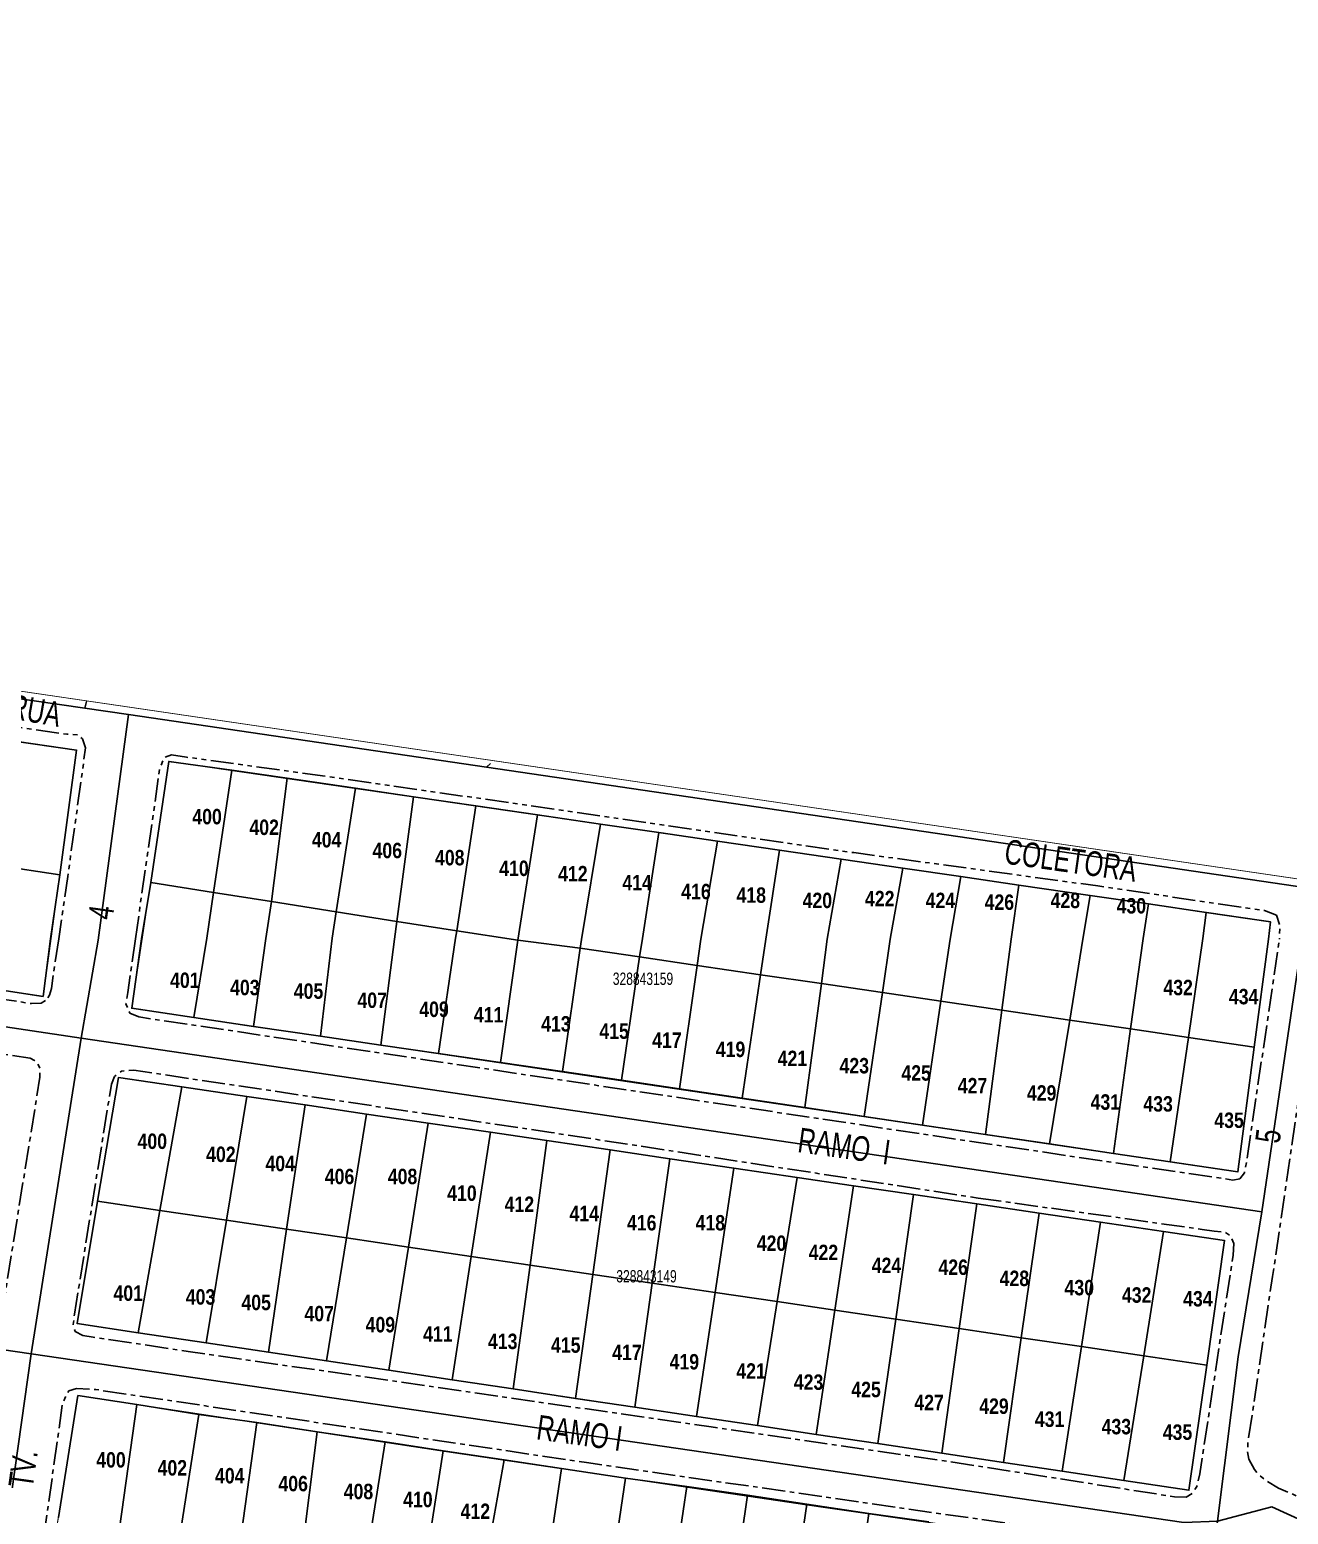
# Model space of a CAD drawing. Extents: x 204381 to 207261, y 4847713 to 4851061.
# Drawn here: x 205966 to 206170.1, y 4850170.6 to 4850411.3 of the extents above; entities that cross this region are included whole.
import ezdxf
from ezdxf.enums import TextEntityAlignment as Align

# ---------------------------------------------------------------- set-up
doc = ezdxf.new("R2010")
doc.units = 0
doc.header["$LTSCALE"] = 1.5
doc.header["$MEASUREMENT"] = 0
doc.linetypes.add('PHANTOMX2', pattern=[5, 2.5, -0.5, 0.5, -0.5, 0.5, -0.5])
doc.linetypes.add('TRACO_13', pattern=[8, 5, -1, 1, -1])
for name, color, linetype in [('CD-MALHA-LOTES', 40, 'CONTINUOUS'), ('CD_TXT_QUADRA', 7, 'CONTINUOUS'), ('LM-LIM-SETOR-FISCAL', 7, 'CONTINUOUS'), ('RU-QUADRAS', 210, 'CONTINUOUS'), ('SV-EIXO-RUA-N-PAV', 6, 'CONTINUOUS'), ('SV-RUA-NAO-PAV-S-GUIA-C-GUIA', 7, 'PHANTOMX2'), ('SV-TXT-RUA-N-PAV-S-GUIA-C-GUIA', 7, 'CONTINUOUS'), ('Th_NmrPort', 7, 'CONTINUOUS')]:
    doc.layers.add(name, color=color, linetype=linetype)
doc.styles.add('ARIAL', font='ARIAL.TTF')
doc.styles.get("Standard").update_dxf_attribs({"font": 'swisscbo.ttf'})
doc.linetypes.add('Limite', pattern='A,20,-3,[130,ltypeshp.shx,S=6.35,R=0,X=0,Y=0],-3,20', length=46)

msp = doc.modelspace()

# ---------------------------------------------------------------- linework, layer by layer
at = {"layer": 'CD-MALHA-LOTES', "linetype": 'Continuous'}
for points in [[(205973.61, 4850294.47), (205963.97, 4850295.87)], [(205970.91, 4850274.29), (205973.61, 4850294.47)], [(205988.57, 4850292.68), (205985.62, 4850273.03)], [(205998.8, 4850291.23), (205988.57, 4850292.68)], [(205995.82, 4850271.43), (205998.8, 4850291.23)], [(206007.74, 4850289.93), (205998.8, 4850291.23)], [(206005.21, 4850269.94), (206007.74, 4850289.93)], [(206018.82, 4850288.32), (206007.74, 4850289.93)], [(206015.71, 4850268.29), (206018.82, 4850288.32)], [(206028.23, 4850286.95), (206018.82, 4850288.32)], [(206025.52, 4850266.74), (206028.23, 4850286.95)], [(206038.35, 4850285.45), (206028.23, 4850286.95)], [(206035.24, 4850265.2), (206038.35, 4850285.45)], [(206038.35, 4850285.45), (206048.33, 4850283.99)], [(206048.33, 4850283.99), (206045.16, 4850263.67)], [(206048.33, 4850283.99), (206058.56, 4850282.5)], [(206058.56, 4850282.5), (206055.47, 4850263.79)], [(206058.56, 4850282.5), (206068.01, 4850281.13)], [(206068.01, 4850281.13), (206065.34, 4850263.95)], [(206068.01, 4850281.13), (206077.54, 4850279.74)], [(206077.54, 4850279.74), (206074.83, 4850263.85)], [(206077.54, 4850279.74), (206087.57, 4850278.28)], [(206087.57, 4850278.28), (206085.34, 4850263.85)], [(206087.57, 4850278.28), (206097.55, 4850276.82)], [(206097.55, 4850276.82), (206095.32, 4850263.85)], [(206097.55, 4850276.82), (206107.55, 4850275.37)], [(205960.84, 4850275.78), (205970.91, 4850274.29)], [(205970.91, 4850274.29), (205969.38, 4850263.89)], [(206107.55, 4850275.37), (206105.53, 4850263.85)], [(206107.55, 4850275.37), (206116.95, 4850274)], [(206116.95, 4850274), (206115.24, 4850263.85)], [(206116.95, 4850274), (206126.4, 4850272.63)], [(205984.15, 4850263.89), (205985.62, 4850273.03)], [(205985.62, 4850273.03), (205995.82, 4850271.43)], [(206126.4, 4850272.63), (206125.11, 4850263.85)], [(206126.4, 4850272.63), (206137.92, 4850270.95)], [(205994.7, 4850264.04), (205995.82, 4850271.43)], [(205995.82, 4850271.43), (206005.21, 4850269.94)], [(206004.31, 4850263.98), (206005.21, 4850269.94)], [(206005.21, 4850269.94), (206015.71, 4850268.29)], [(206137.92, 4850270.95), (206136.77, 4850263.85)], [(206137.92, 4850270.95), (206147.42, 4850269.57)], [(206147.42, 4850269.57), (206146.52, 4850263.95)], [(206147.42, 4850269.57), (206156.78, 4850268.2)], [(206015.05, 4850264.04), (206015.71, 4850268.29)], [(206015.71, 4850268.29), (206025.52, 4850266.74)], [(206025.14, 4850263.87), (206025.52, 4850266.74)], [(206025.52, 4850266.74), (206035.24, 4850265.2)], [(206156.78, 4850268.2), (206156.22, 4850263.95)], [(206156.78, 4850268.2), (206167.19, 4850266.69)], [(206035.06, 4850264.04), (206035.24, 4850265.2)], [(206045.16, 4850263.67), (206035.24, 4850265.2)], [(206167.19, 4850266.69), (206166.85, 4850263.85)], [(205968.2, 4850254.59), (205969.38, 4850263.89)], [(205982.54, 4850252.65), (205984.15, 4850263.89)], [(205992.6, 4850251.14), (205994.7, 4850264.04)], [(206002.28, 4850249.72), (206004.31, 4850263.98)], [(206013.15, 4850248.13), (206015.05, 4850264.04)], [(206022.96, 4850246.7), (206025.14, 4850263.87)], [(206032.26, 4850245.34), (206035.06, 4850264.04)], [(206042.35, 4850243.86), (206045.16, 4850263.67)], [(206055.27, 4850262.38), (206045.16, 4850263.67)], [(206055.27, 4850262.38), (206052.39, 4850242.39)], [(206055.27, 4850262.38), (206055.47, 4850263.79)], [(206064.9, 4850260.97), (206055.27, 4850262.38)], [(206064.9, 4850260.97), (206065.34, 4850263.95)], [(206074.22, 4850259.61), (206074.83, 4850263.85)], [(206084.48, 4850258.1), (206085.34, 4850263.85)], [(206094.38, 4850256.65), (206095.32, 4850263.85)], [(206104.25, 4850255.2), (206105.53, 4850263.85)], [(206113.75, 4850253.81), (206115.24, 4850263.85)], [(206123.6, 4850252.37), (206125.11, 4850263.85)], [(206134.63, 4850250.75), (206136.77, 4850263.85)], [(206144.5, 4850249.3), (206146.52, 4850263.95)], [(206153.88, 4850247.93), (206156.22, 4850263.95)], [(206166.85, 4850263.85), (206164.55, 4850246.36)], [(206061.94, 4850241), (206064.9, 4850260.97)], [(206074.22, 4850259.61), (206064.9, 4850260.97)], [(206074.22, 4850259.61), (206071.34, 4850239.6)], [(206084.48, 4850258.1), (206074.22, 4850259.61)], [(206084.48, 4850258.1), (206081.5, 4850238.09)], [(206094.38, 4850256.65), (206084.48, 4850258.1)], [(205957.91, 4850256.14), (205968.2, 4850254.59)], [(206094.38, 4850256.65), (206091.68, 4850236.57)], [(206104.25, 4850255.2), (206094.38, 4850256.65)], [(206104.25, 4850255.2), (206101.28, 4850235.14)], [(206113.75, 4850253.81), (206104.25, 4850255.2)], [(205992.6, 4850251.14), (205982.54, 4850252.65)], [(206113.75, 4850253.81), (206110.78, 4850233.73)], [(206123.6, 4850252.37), (206113.75, 4850253.81)], [(206123.6, 4850252.37), (206120.95, 4850232.21)], [(206134.63, 4850250.75), (206123.6, 4850252.37)], [(206002.28, 4850249.72), (205992.6, 4850251.14)], [(206134.63, 4850250.75), (206131.36, 4850230.67)], [(206144.5, 4850249.3), (206134.63, 4850250.75)], [(206013.15, 4850248.13), (206002.28, 4850249.72)], [(206022.96, 4850246.7), (206013.15, 4850248.13)], [(206144.5, 4850249.3), (206141.71, 4850229.12)], [(206153.88, 4850247.93), (206144.5, 4850249.3)], [(206153.88, 4850247.93), (206150.93, 4850227.75)], [(206164.55, 4850246.36), (206153.88, 4850247.93)], [(206032.26, 4850245.34), (206022.96, 4850246.7)], [(206042.35, 4850243.86), (206032.26, 4850245.34)], [(206161.89, 4850226.12), (206164.55, 4850246.36)], [(206052.39, 4850242.39), (206042.35, 4850243.86)], [(205980.38, 4850241.44), (205977, 4850221.38)], [(205990.67, 4850239.92), (205980.38, 4850241.44)], [(206052.39, 4850242.39), (206061.94, 4850241)], [(206061.94, 4850241), (206071.34, 4850239.6)], [(205987.11, 4850219.89), (205990.67, 4850239.92)], [(206001.2, 4850238.37), (205990.67, 4850239.92)], [(205997.89, 4850218.29), (206001.2, 4850238.37)], [(206010.65, 4850236.98), (206001.2, 4850238.37)], [(206071.34, 4850239.6), (206081.5, 4850238.09)], [(206081.5, 4850238.09), (206091.68, 4850236.57)], [(206010.65, 4850236.98), (206007.66, 4850216.85)], [(206020.6, 4850235.51), (206010.65, 4850236.98)], [(206020.6, 4850235.51), (206017.36, 4850215.42)], [(206030.62, 4850234.04), (206020.6, 4850235.51)], [(206091.68, 4850236.57), (206101.28, 4850235.14)], [(206030.62, 4850234.04), (206027.42, 4850213.93)], [(206040.71, 4850232.55), (206030.62, 4850234.04)], [(206101.28, 4850235.14), (206110.78, 4850233.73)], [(206110.78, 4850233.73), (206120.95, 4850232.21)], [(206040.71, 4850232.55), (206037.59, 4850212.43)], [(206049.85, 4850231.2), (206040.71, 4850232.55)], [(206049.85, 4850231.2), (206047.12, 4850211.02)], [(206060.11, 4850229.69), (206049.85, 4850231.2)], [(206120.95, 4850232.21), (206131.36, 4850230.67)], [(206131.36, 4850230.67), (206141.71, 4850229.12)], [(206060.11, 4850229.69), (206057.31, 4850209.52)], [(206069.79, 4850228.27), (206060.11, 4850229.69)], [(206069.79, 4850228.27), (206066.94, 4850208.09)], [(206080.19, 4850226.74), (206069.79, 4850228.27)], [(206141.71, 4850229.12), (206150.93, 4850227.75)], [(206080.19, 4850226.74), (206077.14, 4850206.59)], [(206090.46, 4850225.22), (206080.19, 4850226.74)], [(206150.93, 4850227.75), (206161.89, 4850226.12)], [(206087.22, 4850205.1), (206090.46, 4850225.22)], [(206090.46, 4850225.22), (206099.58, 4850223.88)], [(206099.58, 4850223.88), (206096.56, 4850203.72)], [(206109.32, 4850222.45), (206099.58, 4850223.88)], [(205977, 4850221.38), (205973.67, 4850201.56)], [(205977, 4850221.38), (205987.11, 4850219.89)], [(206106.42, 4850202.26), (206109.32, 4850222.45)], [(206109.32, 4850222.45), (206119.57, 4850220.94)], [(205987.11, 4850219.89), (205983.59, 4850200.07)], [(205987.11, 4850219.89), (205997.89, 4850218.29)], [(206119.57, 4850220.94), (206116.72, 4850200.74)], [(206129.67, 4850219.45), (206119.57, 4850220.94)], [(206129.67, 4850219.45), (206126.77, 4850199.26)], [(206139.64, 4850217.98), (206129.67, 4850219.45)], [(205997.89, 4850218.29), (205994.62, 4850198.42)], [(205997.89, 4850218.29), (206007.66, 4850216.85)], [(206007.66, 4850216.85), (206004.7, 4850196.91)], [(206007.66, 4850216.85), (206017.36, 4850215.42)], [(206139.64, 4850217.98), (206136.53, 4850197.82)], [(206149.85, 4850216.48), (206139.64, 4850217.98)], [(206149.85, 4850216.48), (206146.64, 4850196.32)], [(206159.75, 4850215.02), (206149.85, 4850216.48)], [(206014.15, 4850195.49), (206017.36, 4850215.42)], [(206017.36, 4850215.42), (206027.42, 4850213.93)], [(206024.25, 4850193.97), (206027.42, 4850213.93)], [(206027.42, 4850213.93), (206037.59, 4850212.43)], [(206156.87, 4850194.81), (206159.75, 4850215.02)], [(206034.5, 4850192.44), (206037.59, 4850212.43)], [(206037.59, 4850212.43), (206047.12, 4850211.02)], [(206044.4, 4850190.95), (206047.12, 4850211.02)], [(206047.12, 4850211.02), (206057.31, 4850209.52)], [(206054.52, 4850189.43), (206057.31, 4850209.52)], [(206057.31, 4850209.52), (206066.94, 4850208.09)], [(206064.1, 4850188), (206066.94, 4850208.09)], [(206066.94, 4850208.09), (206077.14, 4850206.59)], [(206074.1, 4850186.5), (206077.14, 4850206.59)], [(206077.14, 4850206.59), (206087.22, 4850205.1)], [(206083.99, 4850185.02), (206087.22, 4850205.1)], [(206096.56, 4850203.72), (206087.22, 4850205.1)], [(206093.54, 4850183.58), (206096.56, 4850203.72)], [(206096.56, 4850203.72), (206106.42, 4850202.26)], [(206103.52, 4850182.09), (206106.42, 4850202.26)], [(206116.72, 4850200.74), (206106.42, 4850202.26)], [(205973.67, 4850201.56), (205983.59, 4850200.07)], [(205983.59, 4850200.07), (205994.62, 4850198.42)], [(206113.87, 4850180.53), (206116.72, 4850200.74)], [(206116.72, 4850200.74), (206126.77, 4850199.26)], [(205994.62, 4850198.42), (206004.7, 4850196.91)], [(206123.87, 4850179.03), (206126.77, 4850199.26)], [(206126.77, 4850199.26), (206136.53, 4850197.82)], [(206133.42, 4850177.6), (206136.53, 4850197.82)], [(206136.53, 4850197.82), (206146.64, 4850196.32)], [(206004.7, 4850196.91), (206014.15, 4850195.49)], [(206014.15, 4850195.49), (206024.25, 4850193.97)], [(206143.41, 4850176.1), (206146.64, 4850196.32)], [(206146.64, 4850196.32), (206156.87, 4850194.81)], [(206153.97, 4850174.52), (206156.87, 4850194.81)], [(206024.25, 4850193.97), (206034.5, 4850192.44)], [(206034.5, 4850192.44), (206044.4, 4850190.95)], [(205973.81, 4850189.88), (205970.65, 4850170.14)], [(205983.38, 4850188.43), (205973.81, 4850189.88)], [(206044.4, 4850190.95), (206054.52, 4850189.43)], [(205983.38, 4850188.43), (205980.54, 4850168.35)], [(205993.4, 4850186.79), (205983.38, 4850188.43)], [(206054.52, 4850189.43), (206064.1, 4850188)], [(206064.1, 4850188), (206074.1, 4850186.5)], [(205990.29, 4850166.76), (205993.4, 4850186.79)], [(206002.81, 4850185.5), (205993.4, 4850186.79)], [(206000, 4850165.35), (206002.81, 4850185.5)], [(206012.63, 4850184.02), (206002.81, 4850185.5)], [(206074.1, 4850186.5), (206083.99, 4850185.02)], [(206083.99, 4850185.02), (206093.54, 4850183.58)], [(206010.08, 4850163.9), (206012.63, 4850184.02)], [(206023.61, 4850182.36), (206012.63, 4850184.02)], [(206093.54, 4850183.58), (206103.52, 4850182.09)], [(206020.47, 4850162.33), (206023.61, 4850182.36)], [(206023.61, 4850182.36), (206033.06, 4850180.93)], [(206029.95, 4850161.19), (206033.06, 4850180.93)], [(206033.06, 4850180.93), (206042.92, 4850179.44)], [(206103.52, 4850182.09), (206113.87, 4850180.53)], [(206113.87, 4850180.53), (206123.87, 4850179.03)], [(206042.92, 4850179.44), (206039.4, 4850159.77)], [(206052.22, 4850178.04), (206042.92, 4850179.44)], [(206049.3, 4850158.27), (206052.22, 4850178.04)], [(206052.22, 4850178.04), (206062.6, 4850176.47)], [(206123.87, 4850179.03), (206133.42, 4850177.6)], [(206062.6, 4850176.47), (206059.67, 4850156.71)], [(206072.55, 4850175.15), (206062.6, 4850176.47)], [(206133.42, 4850177.6), (206143.41, 4850176.1)], [(206143.41, 4850176.1), (206153.97, 4850174.52)], [(206069.57, 4850155.16), (206072.55, 4850175.15)], [(206082.37, 4850173.74), (206072.55, 4850175.15)], [(206079.5, 4850153.84), (206082.37, 4850173.74)], [(206091.99, 4850172.3), (206082.37, 4850173.74)], [(206089.07, 4850152.48), (206091.99, 4850172.3)], [(206102.06, 4850170.77), (206091.99, 4850172.3)], [(206102.06, 4850170.77), (206099.18, 4850150.86)], [(206111.78, 4850169.39), (206102.06, 4850170.77)]]:
    msp.add_lwpolyline(points, dxfattribs=at)
at = {"layer": 'LM-LIM-SETOR-FISCAL', "linetype": 'Limite', "ltscale": 0.1, "const_width": 0.13, "flags": 128}
msp.add_lwpolyline([(206960.49, 4848346.74), (206519.68, 4848013.26), (206524.96, 4848001.52), (206186.17, 4847750.07), (206137.65, 4847714.77), (206055.88, 4847783.52), (206022.18, 4847808.19), (206018.12, 4847816.07), (206019.95, 4847830.66), (206053.3, 4847836.03), (206059.06, 4847868.43), (206040.45, 4847926.27), (206039.82, 4847951.17), (206026.44, 4847964.39), (205980.98, 4848000.04), (205948.86, 4848053.95), (205885.79, 4848047.59), (205885.38, 4848100.28), (205758.68, 4848087.81), (205748.41, 4848134.36), (205855.06, 4848144.19), (205857.54, 4848167.98), (205826.48, 4848206.22), (205791.25, 4848260.92), (205756.8, 4848299.01), (205692.97, 4848280.46), (205710.22, 4848439.16), (205051.32, 4848428.57), (204677.84, 4848416.25), (204661.89, 4848420.75), (204677.59, 4848456.68), (204685.73, 4848493.72), (204687.66, 4848576.43), (204676.79, 4848658.68), (204674.85, 4848798.87), (204665.61, 4849337.36), (204658.49, 4849545.69), (204657.02, 4849545.63), (204645.12, 4849704.28), (204643.71, 4849869.24), (204651.14, 4849927.22), (204647.62, 4849990.33), (204636.26, 4850264.54), (204381.83, 4850909.69), (204986.84, 4850806.73), (205140.83, 4850787.35), (205201.03, 4850796.27), (205245.63, 4850823.19), (205310.25, 4850896.98), (205324.08, 4850905.65), (205327.72, 4850908.15), (205339.74, 4850916.46), (205358.28, 4850945.44), (205381.54, 4850978.24), (205458.47, 4851060.64), (205958.1, 4850305), (206256.21, 4850261.19), (206296.36, 4850246.47), (206381.84, 4850187.26), (206402.35, 4850183.32), (206465.45, 4850155.1), (206438.69, 4850087.64), (206416.16, 4850016.08), (206422.43, 4850015.06), (206376.86, 4849879.93), (206318.97, 4849888.04), (206311.32, 4849828.25), (206177.89, 4849842.97), (206161.27, 4849779.77), (206627.66, 4849358.82), (206746.45, 4849445.1), (206955.53, 4849187.19), (207019.34, 4849111.98), (207025.31, 4849104.91), (207033.93, 4849094.44), (207048.4, 4849077.1), (207039.09, 4849069.24), (207026.18, 4849059.14), (207002.58, 4849038.25), (206981.71, 4849023.09), (206966.26, 4849011.39), (206958.44, 4849004.76), (206968.98, 4848989.87), (206978.67, 4848976.02), (207002.49, 4848944.75), (207008.79, 4848936.89), (207034.07, 4848905.39), (207054.15, 4848879.42), (207075.28, 4848852.41), (207089.04, 4848833.89), (207099.68, 4848804.07), (207108.98, 4848791.97), (207114.21, 4848785.08), (207138.58, 4848756.16), (207148.67, 4848740.27), (207162.16, 4848719.72), (207199.66, 4848661.86), (207214.13, 4848640.25), (207233.64, 4848611.27), (207250.42, 4848586.92), (207261.26, 4848571.24), (207169.66, 4848504.88), (207140.72, 4848483.45), (207106.7, 4848455.88), (207093.59, 4848446.09), (207051.18, 4848413.73)], close=True, dxfattribs=at)
at = {"layer": 'RU-QUADRAS', "color": 6, "linetype": 'Continuous', "const_width": 0.18}
for points in [[(205789.52, 4850280.95), (205795.28, 4850320.24), (205973.61, 4850294.47), (205968.2, 4850254.59, 0.003738), (205796.27, 4850279.7)], [(205967.42, 4850150.01), (205973.81, 4850189.88, 0.00313), (206151.86, 4850163.56, -0.011922), (206146.37, 4850124.16), (206115.91, 4850127.99)]]:
    msp.add_lwpolyline(points, format="xyb", close=True, dxfattribs=at)
for points in [[(205982.54, 4850252.65), (205988.57, 4850292.68), (206167.19, 4850266.69), (206161.89, 4850226.12)], [(205973.67, 4850201.56), (205980.38, 4850241.44), (206159.75, 4850215.02), (206153.97, 4850174.52)]]:
    msp.add_lwpolyline(points, close=True, dxfattribs=at)
at = {"layer": 'SV-EIXO-RUA-N-PAV', "flags": 128}
for points in [[(205796.35, 4850327.1), (205974.95, 4850301.32), (205982.04, 4850300.28), (206040.04, 4850291.74), (206174.9, 4850271.9)], [(205975.21, 4850302.38), (205974.95, 4850301.32)], [(205977.09, 4850263.67), (205982.04, 4850300.28)], [(206040.04, 4850291.74), (206040.71, 4850292.34)], [(205868.12, 4850263.68), (205974.32, 4850247.8), (206165.76, 4850219.65)], [(205977.09, 4850263.67), (205974.32, 4850247.8), (205966.23, 4850196.66), (205958.79, 4850144.08)], [(206172.33, 4850263.9), (206165.76, 4850219.65), (206161.95, 4850196.15), (206158.6, 4850169.5), (206154.2, 4850136.63), (206151.37, 4850115.97)], [(205796.36, 4850221.46), (205966.23, 4850196.66), (206153.16, 4850169.3), (206158.6, 4850169.5), (206167.4, 4850171.84), (206175.43, 4850168.15), (206187.58, 4850164.29), (206206.14, 4850160.87), (206433.28, 4850127.7)]]:
    msp.add_lwpolyline(points, dxfattribs=at)
at = {"layer": 'SV-RUA-NAO-PAV-S-GUIA-C-GUIA', "flags": 128}
for points in [[(205796.28, 4850322.31), (205796.3, 4850322.31), (205889.2, 4850308.8), (205970.36, 4850297.32), (205972.02, 4850297.08), (205973.82, 4850296.98), (205974.57, 4850296.32), (205975.06, 4850294.87), (205972.17, 4850274.01), (205970.7, 4850263.89)], [(205983.14, 4850263.89), (205987.07, 4850291.37), (205987.81, 4850293.28), (205989, 4850293.74), (205991.41, 4850293.36), (206017.49, 4850289.77), (206099.63, 4850277.88), (206139.21, 4850272.48), (206166.21, 4850268.48), (206168.17, 4850267.74), (206168.69, 4850266.15), (206168.66, 4850263.99), (206168.64, 4850263.88)]]:
    msp.add_lwpolyline(points, dxfattribs=at)
at = {"layer": 'SV-RUA-NAO-PAV-S-GUIA-C-GUIA', "linetype": 'TRACO_13', "ltscale": 0.5, "flags": 128}
for points in [[(205832.56, 4850263.89), (205878.63, 4850257.25), (205907, 4850253.15), (205966.08, 4850244.56), (205966.78, 4850244.2), (205967.42, 4850243.44), (205967.67, 4850242.84), (205967.66, 4850241.48), (205961.49, 4850203.16)], [(205894.82, 4850263.89), (205945.34, 4850256.49), (205966.3, 4850253.42), (205967.86, 4850253.51), (205968.55, 4850253.89)], [(205970.7, 4850263.89), (205969.52, 4850255.85), (205969.22, 4850254.8), (205968.66, 4850253.95), (205968.55, 4850253.89)], [(205983.14, 4850263.89), (205981.9, 4850255.23), (205981.61, 4850253.35), (205982.23, 4850251.87), (205983.71, 4850251.25), (206051.98, 4850241.05), (206141.67, 4850227.65), (206161.06, 4850224.82), (206162.21, 4850224.99), (206162.95, 4850225.99), (206163.33, 4850227.9), (206168.64, 4850263.88)], [(206175.57, 4850263.88), (206167.51, 4850209.16), (206163.53, 4850182.28), (206163.46, 4850180.79), (206163.65, 4850179.56), (206164.58, 4850177.89), (206165.4, 4850176.95), (206166.56, 4850176.03), (206168.47, 4850174.86), (206179.27, 4850170.31), (206188.25, 4850167.9)]]:
    msp.add_lwpolyline(points, dxfattribs=at)
for points in [[(206119.81, 4850221.89), (206156.13, 4850216.82), (206158.03, 4850216.54), (206159.74, 4850216.4), (206160.74, 4850215.71), (206161.25, 4850214.51), (206161.12, 4850212.66), (206155.73, 4850177.21), (206155.24, 4850175.16), (206154.49, 4850173.99), (206153.51, 4850173.43), (206151.62, 4850173.47), (206114.79, 4850179.24), (206076.47, 4850184.8), (205991.69, 4850197.04), (205976.31, 4850199.35), (205974.61, 4850199.59), (205973.35, 4850200.28), (205973.04, 4850201.38), (205973.27, 4850203.08), (205979.24, 4850240.33), (205979.73, 4850241.59), (205980.87, 4850242.45), (205982.87, 4850242.62), (206050.56, 4850232.52)], [(206140.23, 4850166.91), (206150.7, 4850165.26), (206152.5, 4850165.02), (206153.61, 4850164.38), (206153.92, 4850162.83), (206153.55, 4850159.42), (206149.7, 4850127.3), (206149.05, 4850123.58), (206148.43, 4850122.71), (206147.19, 4850122.02), (206144.69, 4850122.25), (206081.35, 4850132.08), (205984.35, 4850146.01), (205969.87, 4850148.13), (205967.97, 4850148.36), (205966.71, 4850148.95), (205966.1, 4850150), (205966.09, 4850151.4), (205971.31, 4850188.45), (205971.8, 4850189.7), (205972.34, 4850190.66), (205973.58, 4850191.02), (205976.74, 4850190.85), (206056.3, 4850179.01)]]:
    msp.add_lwpolyline(points, close=True, dxfattribs=at)

# ---------------------------------------------------------------- texts
at = {"layer": 'CD_TXT_QUADRA', "color": 7, "linetype": 'Continuous', "style": 'ARIAL', "width": 0.7}
for s, p in [('328843159', (206065.44, 4850257.44)), ('328843149', (206066.01, 4850209.22))]:
    msp.add_text(s, height=2, dxfattribs=at).set_placement(p, align=Align.MIDDLE)
at = {"layer": 'SV-TXT-RUA-N-PAV-S-GUIA-C-GUIA', "style": 'ARIAL', "width": 0.7}
for s, rotation, p in [('RUA', 350, (205962.52, 4850299.69)), ('COLETORA', 352, (206123.88, 4850276.14)), ('TV.                                                                                4', 82, (205966.48, 4850174.74)), ('JUPITER                                                                                                                                                                     RAMO  I', 352, (205896.68, 4850256.59)), ('TV.                                                                            5', 83, (206157.85, 4850142.62)), ('SATURNO                                                                                                                                      RAMO I         ', 352, (205884.88, 4850205.74))]:
    msp.add_text(s, height=4, rotation=rotation, dxfattribs=at).set_placement(p)
at = {"layer": 'Th_NmrPort', "color": 1}
for s, p in [('400', (205992.37, 4850283.72)), ('402', (206001.63, 4850281.99)), ('404', (206011.76, 4850279.97)), ('406', (206021.59, 4850278.23)), ('408', (206031.72, 4850277.07)), ('410', (206042.13, 4850275.34)), ('412', (206051.68, 4850274.47)), ('414', (206062.1, 4850273.03)), ('416', (206071.64, 4850271.58)), ('418', (206080.61, 4850271)), ('422', (206101.44, 4850270.43)), ('420', (206091.32, 4850270.14)), ('424', (206111.28, 4850270.14)), ('426', (206120.83, 4850269.85)), ('428', (206131.53, 4850270.14)), ('430', (206142.24, 4850269.27)), ('401', (205988.76, 4850257.2)), ('403', (205998.49, 4850256.02)), ('432', (206149.82, 4850256.02)), ('405', (206008.82, 4850255.44)), ('407', (206019.14, 4850253.96)), ('434', (206160.44, 4850254.55)), ('409', (206029.17, 4850252.49)), ('411', (206038.02, 4850251.6)), ('413', (206048.93, 4850250.13)), ('415', (206058.37, 4850248.95)), ('417', (206066.93, 4850247.48)), ('419', (206077.25, 4850246)), ('421', (206087.28, 4850244.53)), ('423', (206097.31, 4850243.35)), ('425', (206107.34, 4850242.17)), ('427', (206116.48, 4850240.11)), ('429', (206127.69, 4850238.93)), ('431', (206138.02, 4850237.46)), ('433', (206146.57, 4850237.16)), ('435', (206158.08, 4850234.51)), ('400', (205983.49, 4850231.1)), ('402', (205994.61, 4850228.99)), ('404', (206004.23, 4850227.49)), ('406', (206013.85, 4850225.39)), ('408', (206024.07, 4850225.39)), ('410', (206033.69, 4850222.69)), ('412', (206043.01, 4850220.89)), ('414', (206053.53, 4850219.39)), ('416', (206062.85, 4850217.89)), ('418', (206073.97, 4850217.89)), ('420', (206083.89, 4850214.58)), ('422', (206092.31, 4850213.08)), ('424', (206102.53, 4850210.98)), ('426', (206113.35, 4850210.68)), ('428', (206123.27, 4850208.88)), ('401', (205979.59, 4850206.48)), ('403', (205991.31, 4850205.87)), ('430', (206133.79, 4850207.38)), ('432', (206143.1, 4850206.18)), ('434', (206153.02, 4850205.57)), ('405', (206000.33, 4850204.97)), ('407', (206010.55, 4850203.17)), ('409', (206020.47, 4850201.37)), ('411', (206029.79, 4850199.87)), ('413', (206040.31, 4850198.67)), ('415', (206050.53, 4850198.07)), ('417', (206060.44, 4850196.87)), ('419', (206069.76, 4850195.36)), ('421', (206080.58, 4850193.86)), ('423', (206089.9, 4850192.06)), ('425', (206099.22, 4850190.86)), ('427', (206109.44, 4850188.76)), ('429', (206119.96, 4850188.16)), ('431', (206128.98, 4850186.05)), ('433', (206139.8, 4850184.85)), ('435', (206149.72, 4850183.95)), ('400', (205976.79, 4850179.46)), ('402', (205986.74, 4850178.17)), ('404', (205996.05, 4850176.89)), ('406', (206006.33, 4850175.61)), ('408', (206016.92, 4850174.33)), ('410', (206026.55, 4850173.04)), ('412', (206035.87, 4850171.12))]:
    msp.add_text(s, height=2.5, dxfattribs=at).set_placement(p, align=Align.MIDDLE_LEFT)

doc.saveas('drawing.dxf')
